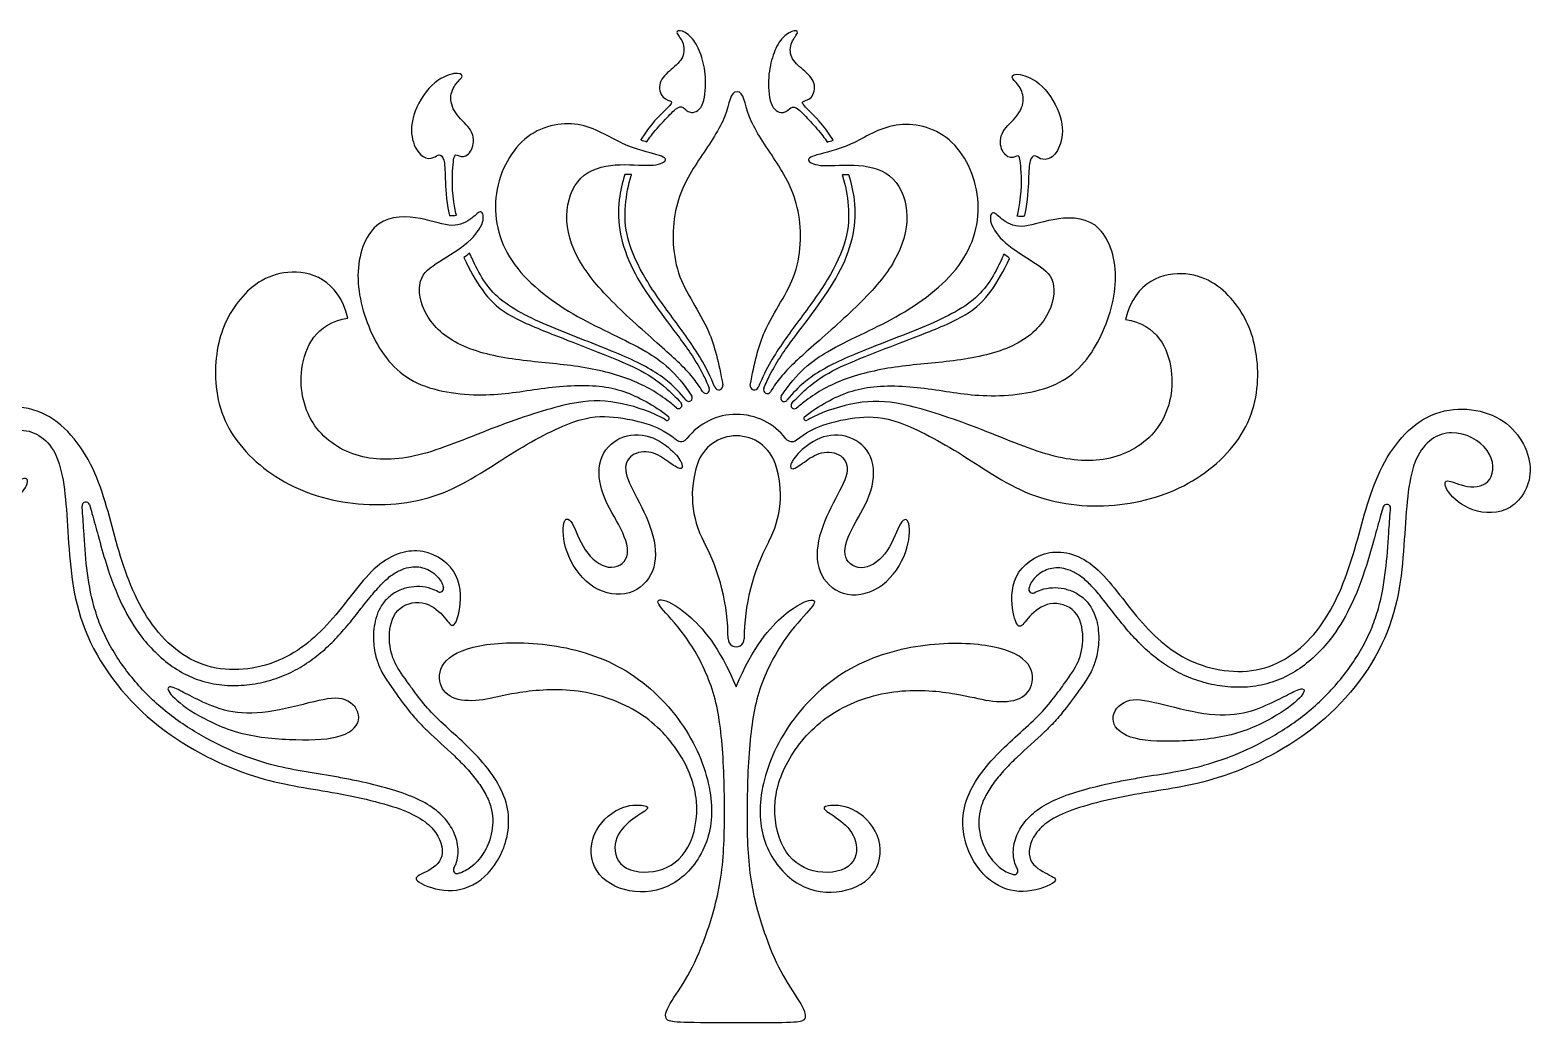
# Model space of a CAD drawing. Extents: x -103 to 101, y -110 to 99.
# Drawn here: x 36.01 to 65.23, y 4.26 to 23.58 of the extents above; entities that cross this region are included whole.
import ezdxf

# ---------------------------------------------------------------- set-up
doc = ezdxf.new("R2010")
doc.units = 0
doc.header["$MEASUREMENT"] = 0
doc.layers.add('LAYER_03', color=5, linetype='CONTINUOUS')

msp = doc.modelspace()

# ---------------------------------------------------------------- linework, layer by layer
at = {"layer": 'LAYER_03'}
for centre, radius, start, end in [((49.418, 16.659), 0.0815, 201.8913, 10.4322), ((50.112, 16.658), 0.0815, 169.3696, 337.9106), ((48.837, 16.421), 0.067, 219.4729, 32.9898), ((49.166, 16.582), 0.0729, 210.6207, 22.4286), ((50.364, 16.58), 0.0729, 157.3733, 329.1811), ((50.692, 16.417), 0.067, 146.8121, 320.329), ((48.637, 16.279), 0.0654, 228.9796, 41.9395), ((49.762, 14.884), 1.218, 37.665, 142.1369), ((50.892, 16.275), 0.0654, 137.8624, 310.8223), ((48.411, 16.027), 0.0428, 239.5801, 51.2266), ((51.116, 16.023), 0.0428, 128.5753, 300.2218), ((48.685, 15.721), 0.146, 230.9158, 322.1369), ((49.762, 14.884), 0.8, 18.3249, 161.477), ((50.842, 15.717), 0.146, 217.665, 308.8861), ((50.83, 14.526), 1.926, 161.477, 208.0717), ((48.693, 14.53), 1.926, 331.7301, 18.3249), ((37.098, 14.323), 0.0729, 17.274, 184.6829), ((62.424, 14.279), 0.0729, 355.119, 162.5279), ((45.607, 11.74), 3.993, 359.9009, 28.0718), ((53.906, 11.726), 3.993, 151.7301, 179.9009), ((43.989, 12.714), 0.0729, 242.0905, 14.2905), ((55.527, 12.694), 0.0729, 165.5114, 297.7114), ((49.756, 11.733), 0.156, 179.9009, 359.901), ((44.326, 7.236), 0.0729, 150.5557, 284.2765), ((55.171, 7.217), 0.0729, 255.5254, 29.2461)]:
    msp.add_arc(centre, radius, start, end, dxfattribs=at)
for points, knots in [([(48.018, 21.407), (48.045, 21.448), (48.138, 21.582), (48.343, 21.805), (48.598, 22.08), (48.732, 22.106), (48.833, 21.937), (49.132, 22.029), (49.185, 22.628), (49.1, 23.058), (48.949, 23.407), (48.694, 23.595), (48.547, 23.555), (48.741, 23.367), (48.761, 23.038), (48.492, 22.818), (48.217, 22.57), (48.31, 22.218), (48.551, 22.211), (48.444, 22.077), (48.09, 21.753), (47.903, 21.447), (47.9, 21.442)], [42.183256, 42.183256, 42.183256, 42.183256, 42.319408, 42.652546, 42.985684, 43.318822, 43.65196, 43.985098, 44.318236, 44.651374, 44.984512, 45.31765, 45.650788, 45.983926, 46.317064, 46.650202, 46.98334, 47.316478, 47.649616, 47.982754, 48.315892, 48.32154, 48.32154, 48.32154, 48.32154]), ([(51.646, 21.436), (51.643, 21.441), (51.457, 21.747), (51.105, 22.072), (50.998, 22.207), (51.239, 22.213), (51.334, 22.565), (51.059, 22.813), (50.791, 23.035), (50.812, 23.363), (51.007, 23.551), (50.859, 23.591), (50.604, 23.404), (50.452, 23.056), (50.365, 22.626), (50.416, 22.027), (50.715, 21.933), (50.817, 22.103), (50.951, 22.076), (51.205, 21.801), (51.409, 21.576), (51.502, 21.442), (51.528, 21.401)], [38.021752, 38.021752, 38.021752, 38.021752, 38.0274, 38.360538, 38.693676, 39.026814, 39.359952, 39.69309, 40.026228, 40.359366, 40.692504, 41.025642, 41.35878, 41.691918, 42.025056, 42.358194, 42.691332, 43.02447, 43.357608, 43.690746, 44.023884, 44.160036, 44.160036, 44.160036, 44.160036]), ([(44.311, 19.979), (44.299, 20.027), (44.218, 20.398), (44.241, 21.011), (44.283, 21.206), (44.437, 21.062), (44.66, 21.255), (44.652, 21.641), (44.288, 21.914), (44.158, 22.272), (44.297, 22.556), (44.477, 22.686), (44.322, 22.784), (43.817, 22.582), (43.409, 21.899), (43.441, 21.354), (43.668, 21.068), (43.88, 21.084), (43.978, 21.182), (44.083, 21.092), (44.091, 20.75), (44.111, 20.274), (44.174, 19.991), (44.178, 19.975)], [53.189822, 53.189822, 53.189822, 53.189822, 53.241717, 53.589694, 53.937671, 54.285648, 54.633625, 54.981603, 55.32958, 55.677557, 56.025534, 56.373511, 56.721488, 57.069465, 57.417442, 57.765419, 58.113396, 58.461373, 58.80935, 59.157328, 59.505305, 59.853282, 59.873454, 59.873454, 59.873454, 59.873454]), ([(55.23, 19.96), (55.242, 20.009), (55.325, 20.378), (55.304, 20.991), (55.263, 21.187), (55.108, 21.043), (54.886, 21.238), (54.896, 21.623), (55.26, 21.895), (55.391, 22.252), (55.253, 22.537), (55.074, 22.668), (55.229, 22.765), (55.733, 22.561), (56.139, 21.877), (56.105, 21.332), (55.877, 21.047), (55.665, 21.064), (55.568, 21.162), (55.462, 21.072), (55.453, 20.731), (55.431, 20.255), (55.367, 19.972), (55.364, 19.956)], [53.189822, 53.189822, 53.189822, 53.189822, 53.241717, 53.589694, 53.937671, 54.285648, 54.633625, 54.981603, 55.32958, 55.677557, 56.025534, 56.373511, 56.721488, 57.069465, 57.417442, 57.765419, 58.113396, 58.461373, 58.80935, 59.157328, 59.505305, 59.853282, 59.873454, 59.873454, 59.873454, 59.873454]), ([(49.775, 22.381), (49.634, 22.381), (49.633, 21.928), (49.058, 21.109), (48.504, 20.23), (48.501, 18.776), (49.229, 17.896), (49.416, 17.117), (49.498, 16.674)], [1413.733617, 1413.733617, 1413.733617, 1413.733617, 1414.381141, 1415.028666, 1415.676191, 1416.323715, 1416.97124, 1417.417502, 1417.417502, 1417.417502, 1417.417502]), ([(50.032, 16.673), (50.115, 17.116), (50.306, 17.894), (51.036, 18.772), (51.038, 20.226), (50.488, 21.107), (49.915, 21.928), (49.916, 22.38), (49.775, 22.381)], [1410.049731, 1410.049731, 1410.049731, 1410.049731, 1410.495993, 1411.143518, 1411.791043, 1412.438567, 1413.086092, 1413.733617, 1413.733617, 1413.733617, 1413.733617]), ([(49.103, 16.545), (49.039, 16.654), (48.832, 16.942), (48.408, 17.325), (47.33, 18.273), (46.629, 19.094), (46.37, 19.979), (46.658, 20.798), (47.4, 21.005), (48.167, 20.913), (48.44, 21.042), (48.323, 21.146), (47.556, 21.304), (46.738, 21.878), (45.553, 21.633), (44.914, 20.333), (45.276, 18.953), (46.673, 17.93), (47.945, 17.424), (48.587, 16.928), (48.893, 16.457)], [1420.641336, 1420.641336, 1420.641336, 1420.641336, 1420.900789, 1421.476621, 1422.052453, 1422.628284, 1423.204116, 1423.779948, 1424.35578, 1424.931611, 1425.507443, 1426.083275, 1426.659106, 1427.234938, 1427.81077, 1428.386602, 1428.962433, 1429.538265, 1430.114097, 1430.556258, 1430.556258, 1430.556258, 1430.556258]), ([(50.636, 16.454), (50.944, 16.924), (51.588, 17.418), (52.861, 17.92), (54.262, 18.938), (54.629, 20.316), (53.994, 21.618), (52.81, 21.867), (51.99, 21.296), (51.222, 21.141), (51.105, 21.038), (51.378, 20.907), (52.145, 20.997), (52.886, 20.787), (53.171, 19.967), (52.91, 19.083), (52.206, 18.265), (51.124, 17.321), (50.699, 16.939), (50.491, 16.652), (50.426, 16.543)], [1396.910975, 1396.910975, 1396.910975, 1396.910975, 1397.353136, 1397.928968, 1398.5048, 1399.080632, 1399.656463, 1400.232295, 1400.808127, 1401.383958, 1401.95979, 1402.535622, 1403.111454, 1403.687285, 1404.263117, 1404.838949, 1405.41478, 1405.990612, 1406.566444, 1406.825897, 1406.825897, 1406.825897, 1406.825897]), ([(47.592, 20.771), (47.541, 20.613), (47.396, 20.008), (47.603, 18.936), (48.56, 17.736), (48.977, 17.145), (49.114, 16.872)], [1419.4900786, 1419.4900786, 1419.4900786, 1419.4900786, 1419.6152091, 1419.948347, 1420.281485, 1420.4663562, 1420.4663562, 1420.4663562, 1420.4663562]), ([(49.342, 16.629), (49.261, 16.831), (49.063, 17.235), (48.558, 17.936), (47.969, 18.723), (47.595, 19.542), (47.582, 20.174), (47.66, 20.578), (47.718, 20.762), (47.72, 20.768)], [1417.549052, 1417.549052, 1417.549052, 1417.549052, 1417.742046, 1418.075184, 1418.408322, 1418.74146, 1419.074598, 1419.407736, 1419.419699, 1419.419699, 1419.419699, 1419.419699]), ([(47.72, 20.768), (47.692, 20.769), (47.649, 20.77), (47.606, 20.771), (47.592, 20.771)], [1419.41969851, 1419.41969851, 1419.41969851, 1419.41969851, 1419.46655367, 1419.49007855, 1419.49007855, 1419.49007855, 1419.49007855]), ([(51.824, 20.761), (51.826, 20.754), (51.883, 20.571), (51.96, 20.166), (51.945, 19.534), (51.568, 18.717), (50.976, 17.932), (50.469, 17.232), (50.269, 16.829), (50.188, 16.627)], [1408.047535, 1408.047535, 1408.047535, 1408.047535, 1408.059498, 1408.392636, 1408.725774, 1409.058912, 1409.39205, 1409.725188, 1409.918181, 1409.918181, 1409.918181, 1409.918181]), ([(50.416, 16.869), (50.554, 17.142), (50.974, 17.732), (51.935, 18.929), (52.145, 20), (52.003, 20.605), (51.952, 20.763)], [1407.000877, 1407.000877, 1407.000877, 1407.000877, 1407.1857482, 1407.5188862, 1407.8520241, 1407.9771547, 1407.9771547, 1407.9771547, 1407.9771547]), ([(51.952, 20.763), (51.938, 20.763), (51.895, 20.763), (51.852, 20.762), (51.824, 20.761)], [1407.97715466, 1407.97715466, 1407.97715466, 1407.97715466, 1408.00067954, 1408.04753469, 1408.04753469, 1408.04753469, 1408.04753469]), ([(48.594, 16.229), (48.534, 16.282), (48.269, 16.493), (47.71, 16.825), (46.62, 17.07), (45.472, 17.139), (44.314, 17.394), (43.642, 18.014), (43.523, 18.771), (43.945, 19.061), (44.598, 19.451), (44.88, 19.872), (44.8, 20.113), (44.649, 19.923), (44.257, 19.703), (43.676, 19.944), (42.71, 19.991), (42.27, 18.92), (42.598, 17.621), (43.347, 16.613), (44.892, 16.414), (45.929, 16.622), (47.158, 16.718), (47.859, 16.455), (48.296, 16.175), (48.438, 16.061)], [1340.939629, 1340.939629, 1340.939629, 1340.939629, 1341.093469, 1341.597133, 1342.100796, 1342.60446, 1343.108124, 1343.611788, 1344.115452, 1344.619115, 1345.122779, 1345.626443, 1346.130107, 1346.633771, 1347.137434, 1347.641098, 1348.144762, 1348.648426, 1349.15209, 1349.655753, 1350.159417, 1350.663081, 1351.166745, 1351.670409, 1351.927076, 1351.927076, 1351.927076, 1351.927076]), ([(44.178, 19.975), (44.189, 19.974), (44.215, 19.971), (44.26, 19.97), (44.293, 19.975), (44.311, 19.979)], [53.11602276, 53.11602276, 53.11602276, 53.11602276, 53.13526986, 53.15909798, 53.1898218, 53.1898218, 53.1898218, 53.1898218]), ([(51.09, 16.056), (51.233, 16.17), (51.67, 16.449), (52.372, 16.709), (53.601, 16.609), (54.637, 16.397), (56.183, 16.591), (56.935, 17.596), (57.268, 18.894), (56.831, 19.967), (55.866, 19.923), (55.283, 19.684), (54.892, 19.905), (54.742, 20.096), (54.661, 19.855), (54.942, 19.433), (55.593, 19.041), (56.014, 18.749), (55.893, 17.993), (55.219, 17.376), (54.059, 17.124), (52.911, 17.059), (51.821, 16.818), (51.26, 16.488), (50.995, 16.277), (50.935, 16.225)], [1381.74376, 1381.74376, 1381.74376, 1381.74376, 1382.000428, 1382.504092, 1383.007756, 1383.511419, 1384.015083, 1384.518747, 1385.022411, 1385.526075, 1386.029738, 1386.533402, 1387.037066, 1387.54073, 1388.044394, 1388.548057, 1389.051721, 1389.555385, 1390.059049, 1390.562713, 1391.066376, 1391.57004, 1392.073704, 1392.577368, 1392.731208, 1392.731208, 1392.731208, 1392.731208]), ([(55.364, 19.956), (55.352, 19.954), (55.326, 19.951), (55.281, 19.951), (55.248, 19.956), (55.23, 19.96)], [59.87345407, 59.87345407, 59.87345407, 59.87345407, 59.89270118, 59.91652929, 59.94725311, 59.94725311, 59.94725311, 59.94725311]), ([(44.459, 19.157), (44.569, 18.91), (44.818, 18.478), (45.226, 18.045), (46.214, 17.645), (46.953, 17.36), (47.766, 17.038), (48.137, 16.826), (48.334, 16.662)], [1338.596507, 1338.596507, 1338.596507, 1338.596507, 1338.92813, 1339.276108, 1339.624085, 1339.972062, 1340.320039, 1340.646285, 1340.646285, 1340.646285, 1340.646285]), ([(48.454, 16.721), (48.41, 16.758), (48.139, 16.969), (47.567, 17.257), (46.198, 17.771), (45.049, 18.299), (44.737, 18.863), (44.584, 19.207), (44.57, 19.238)], [1337.027635, 1337.027635, 1337.027635, 1337.027635, 1337.094745, 1337.442723, 1337.7907, 1338.138677, 1338.486654, 1338.52057, 1338.52057, 1338.52057, 1338.52057]), ([(54.968, 19.22), (54.955, 19.189), (54.801, 18.846), (54.486, 18.283), (53.336, 17.759), (51.965, 17.25), (51.392, 16.963), (51.12, 16.754), (51.076, 16.716)], [1395.150267, 1395.150267, 1395.150267, 1395.150267, 1395.184183, 1395.53216, 1395.880137, 1396.228114, 1396.576091, 1396.643201, 1396.643201, 1396.643201, 1396.643201]), ([(51.196, 16.657), (51.393, 16.82), (51.765, 17.031), (52.579, 17.35), (53.319, 17.632), (54.309, 18.03), (54.718, 18.461), (54.968, 18.893), (55.08, 19.138)], [1393.024551, 1393.024551, 1393.024551, 1393.024551, 1393.350798, 1393.698775, 1394.046752, 1394.394729, 1394.742706, 1395.07433, 1395.07433, 1395.07433, 1395.07433]), ([(42.197, 17.977), (42.015, 18.73), (40.91, 19.075), (39.976, 18.332), (39.563, 17.345), (39.644, 15.934), (40.724, 14.787), (42.259, 14.258), (44.029, 14.406), (45.361, 15.364), (46.688, 16.063), (47.356, 16.077), (48.068, 15.932), (48.418, 15.75), (48.593, 15.608)], [1357.61214, 1357.61214, 1357.61214, 1357.61214, 1358.34793, 1359.08372, 1359.81951, 1360.5553, 1361.29109, 1362.02688, 1362.76267, 1363.49846, 1364.23425, 1364.97004, 1365.70583, 1366.307799, 1366.307799, 1366.307799, 1366.307799]), ([(50.933, 15.604), (51.109, 15.745), (51.46, 15.926), (52.172, 16.069), (52.84, 16.052), (54.165, 15.348), (55.493, 14.386), (57.262, 14.232), (58.8, 14.756), (59.883, 15.899), (59.97, 17.31), (59.56, 18.298), (58.629, 19.044), (57.522, 18.703), (57.337, 17.95)], [1367.363038, 1367.363038, 1367.363038, 1367.363038, 1367.965006, 1368.700796, 1369.436586, 1370.172376, 1370.908166, 1371.643956, 1372.379746, 1373.115536, 1373.851326, 1374.587116, 1375.322906, 1376.058696, 1376.058696, 1376.058696, 1376.058696]), ([(48.39, 15.991), (48.324, 16.029), (48.018, 16.19), (47.29, 16.398), (46.505, 16.351), (44.967, 15.836), (43.53, 15.21), (42.388, 15.193), (41.453, 15.785), (41.148, 16.956), (41.575, 17.872), (42.197, 17.977)], [1351.9974, 1351.9974, 1351.9974, 1351.9974, 1352.194114, 1352.871367, 1353.548621, 1354.225874, 1354.903127, 1355.580381, 1356.257634, 1356.934887, 1357.61214, 1357.61214, 1357.61214, 1357.61214]), ([(57.337, 17.95), (57.959, 17.844), (58.382, 16.927), (58.074, 15.756), (57.137, 15.167), (55.995, 15.188), (54.561, 15.819), (53.024, 16.34), (52.239, 16.389), (51.511, 16.184), (51.203, 16.024), (51.138, 15.986)], [1376.058696, 1376.058696, 1376.058696, 1376.058696, 1376.73595, 1377.413203, 1378.090456, 1378.767709, 1379.444963, 1380.122216, 1380.799469, 1381.476722, 1381.673436, 1381.673436, 1381.673436, 1381.673436]), ([(48.334, 16.662), (48.348, 16.651), (48.46, 16.556), (48.58, 16.44), (48.685, 16.323)], [1340.6462852, 1340.6462852, 1340.6462852, 1340.6462852, 1340.6680159, 1340.8311768, 1340.8311768, 1340.8311768, 1340.8311768]), ([(50.843, 16.319), (50.95, 16.436), (51.069, 16.552), (51.182, 16.646), (51.196, 16.657)], [1392.8396598, 1392.8396598, 1392.8396598, 1392.8396598, 1393.0028207, 1393.0245514, 1393.0245514, 1393.0245514, 1393.0245514]), ([(37.058, 13.84), (37.049, 13.988), (37.039, 14.147), (37.026, 14.306), (37.025, 14.317)], [220.4240643, 220.4240643, 220.4240643, 220.4240643, 220.6682532, 220.6866956, 220.6866956, 220.6866956, 220.6866956]), ([(37.168, 14.345), (37.185, 14.288), (37.244, 14.089), (37.346, 13.706), (37.516, 13.096), (37.767, 12.417), (38.119, 11.828), (38.475, 11.431), (38.819, 11.154), (39.209, 10.948), (39.634, 10.834), (40.07, 10.813), (40.497, 10.867), (40.901, 10.987), (41.271, 11.167), (41.601, 11.395), (41.894, 11.658), (42.157, 11.944), (42.396, 12.245), (42.616, 12.529), (42.823, 12.772), (43.014, 12.954), (43.201, 13.068), (43.375, 13.128), (43.538, 13.142), (43.687, 13.113), (43.822, 13.049), (43.934, 12.96), (44.017, 12.855), (44.048, 12.775), (44.06, 12.732)], [220.803569, 220.803569, 220.803569, 220.803569, 220.900879, 221.146843, 221.455229, 221.944283, 222.336929, 222.579717, 222.820442, 223.060886, 223.302532, 223.541264, 223.776973, 224.008598, 224.233561, 224.452287, 224.667706, 224.88203, 225.09212, 225.30058, 225.474674, 225.616807, 225.733847, 225.832827, 225.919091, 226.000032, 226.082146, 226.162247, 226.234788, 226.301802, 226.301802, 226.301802, 226.301802]), ([(62.354, 14.301), (62.337, 14.245), (62.277, 14.045), (62.174, 13.663), (62.001, 13.054), (61.748, 12.376), (61.394, 11.788), (61.037, 11.392), (60.692, 11.117), (60.301, 10.912), (59.875, 10.799), (59.439, 10.779), (59.013, 10.835), (58.609, 10.957), (58.24, 11.137), (57.911, 11.366), (57.618, 11.63), (57.357, 11.918), (57.118, 12.219), (56.899, 12.505), (56.694, 12.748), (56.503, 12.93), (56.317, 13.045), (56.143, 13.106), (55.98, 13.12), (55.83, 13.092), (55.696, 13.029), (55.583, 12.94), (55.499, 12.835), (55.468, 12.755), (55.457, 12.713)], [220.803569, 220.803569, 220.803569, 220.803569, 220.900879, 221.146843, 221.455229, 221.944283, 222.336929, 222.579717, 222.820442, 223.060886, 223.302532, 223.541264, 223.776973, 224.008598, 224.233561, 224.452287, 224.667706, 224.88203, 225.09212, 225.30058, 225.474674, 225.616807, 225.733847, 225.832827, 225.919091, 226.000032, 226.082146, 226.162247, 226.234788, 226.301802, 226.301802, 226.301802, 226.301802]), ([(62.462, 13.796), (62.472, 13.944), (62.482, 14.103), (62.495, 14.262), (62.496, 14.273)], [220.4240643, 220.4240643, 220.4240643, 220.4240643, 220.6682532, 220.6866956, 220.6866956, 220.6866956, 220.6866956]), ([(44.262, 7.272), (44.276, 7.295), (44.313, 7.372), (44.348, 7.511), (44.347, 7.684), (44.299, 7.908), (44.16, 8.175), (43.879, 8.447), (43.481, 8.662), (42.979, 8.829), (42.503, 8.943), (42.094, 9.025), (41.675, 9.099), (41.155, 9.177), (40.582, 9.31), (39.976, 9.526), (39.325, 9.841), (38.62, 10.314), (38.009, 10.922), (37.607, 11.505), (37.373, 11.996), (37.211, 12.483), (37.105, 13.1), (37.073, 13.595), (37.058, 13.84)], [230.648952, 230.648952, 230.648952, 230.648952, 230.69297, 230.789525, 230.883145, 230.975566, 231.165118, 231.372639, 231.612696, 231.905523, 232.242745, 232.418198, 232.592582, 232.943151, 233.284441, 233.559452, 234.002318, 234.473769, 234.951353, 235.415658, 235.635556, 235.845567, 236.259412, 236.663137, 236.663137, 236.663137, 236.663137]), ([(55.235, 7.253), (55.222, 7.276), (55.185, 7.353), (55.15, 7.492), (55.152, 7.665), (55.2, 7.889), (55.34, 8.156), (55.623, 8.427), (56.021, 8.64), (56.524, 8.805), (57, 8.918), (57.41, 8.998), (57.829, 9.071), (58.349, 9.147), (58.922, 9.278), (59.53, 9.492), (60.181, 9.805), (60.887, 10.275), (61.501, 10.881), (61.905, 11.463), (62.141, 11.953), (62.305, 12.44), (62.412, 13.056), (62.446, 13.551), (62.462, 13.796)], [230.648952, 230.648952, 230.648952, 230.648952, 230.69297, 230.789525, 230.883145, 230.975566, 231.165118, 231.372639, 231.612696, 231.905523, 232.242745, 232.418198, 232.592582, 232.943151, 233.284441, 233.559452, 234.002318, 234.473769, 234.951353, 235.415658, 235.635556, 235.845567, 236.259412, 236.663137, 236.663137, 236.663137, 236.663137]), ([(43.955, 12.65), (43.912, 12.673), (43.798, 12.722), (43.601, 12.76), (43.374, 12.741), (43.154, 12.665), (42.96, 12.529), (42.819, 12.341), (42.739, 12.134), (42.699, 11.915), (42.693, 11.649), (42.738, 11.374), (42.828, 11.142), (42.947, 10.934), (43.041, 10.806), (43.103, 10.718)], [226.394095, 226.394095, 226.394095, 226.394095, 226.473837, 226.597749, 226.72148, 226.84676, 226.97716, 227.108252, 227.228773, 227.340477, 227.473641, 227.6647, 227.79786, 227.881467, 228.058717, 228.058717, 228.058717, 228.058717]), ([(55.561, 12.63), (55.604, 12.653), (55.718, 12.702), (55.915, 12.739), (56.143, 12.719), (56.362, 12.642), (56.556, 12.505), (56.696, 12.317), (56.775, 12.109), (56.815, 11.89), (56.82, 11.625), (56.774, 11.349), (56.683, 11.118), (56.563, 10.91), (56.469, 10.783), (56.406, 10.695)], [226.394095, 226.394095, 226.394095, 226.394095, 226.473837, 226.597749, 226.72148, 226.84676, 226.97716, 227.108252, 227.228773, 227.340477, 227.473641, 227.6647, 227.79786, 227.881467, 228.058717, 228.058717, 228.058717, 228.058717]), ([(43.103, 10.718), (43.197, 10.585), (43.353, 10.367), (43.574, 10.113), (43.865, 9.821), (44.186, 9.546), (44.513, 9.218), (44.722, 8.969), (44.885, 8.718), (44.991, 8.47), (45.028, 8.225), (45.009, 7.99), (44.934, 7.717), (44.8, 7.483), (44.637, 7.318), (44.512, 7.229), (44.416, 7.185), (44.356, 7.168), (44.344, 7.165)], [228.058717, 228.058717, 228.058717, 228.058717, 228.327676, 228.49924, 228.613389, 229.006416, 229.194568, 229.375486, 229.541532, 229.685939, 229.816919, 229.946094, 230.072509, 230.282192, 230.383424, 230.453836, 230.534434, 230.555597, 230.555597, 230.555597, 230.555597]), ([(56.406, 10.695), (56.311, 10.562), (56.155, 10.345), (55.933, 10.092), (55.641, 9.801), (55.319, 9.527), (54.991, 9.2), (54.781, 8.952), (54.618, 8.701), (54.511, 8.454), (54.473, 8.209), (54.491, 7.974), (54.565, 7.7), (54.698, 7.466), (54.861, 7.3), (54.986, 7.211), (55.081, 7.167), (55.141, 7.15), (55.153, 7.147)], [228.058717, 228.058717, 228.058717, 228.058717, 228.327676, 228.49924, 228.613389, 229.006416, 229.194568, 229.375486, 229.541532, 229.685939, 229.816919, 229.946094, 230.072509, 230.282192, 230.383424, 230.453836, 230.534434, 230.555597, 230.555597, 230.555597, 230.555597])]:
    msp.add_open_spline(points, degree=3, knots=knots, dxfattribs=at)
for points in [[(47.9, 21.442), (47.939, 21.43), (47.979, 21.418), (48.018, 21.407)], [(51.528, 21.401), (51.568, 21.412), (51.607, 21.423), (51.646, 21.436)], [(44.57, 19.238), (44.534, 19.21), (44.496, 19.183), (44.459, 19.157)], [(55.08, 19.138), (55.042, 19.165), (55.005, 19.192), (54.968, 19.22)], [(48.785, 16.378), (48.661, 16.528), (48.557, 16.634), (48.454, 16.721)], [(49.114, 16.872), (49.155, 16.791), (49.195, 16.704), (49.234, 16.61)], [(50.296, 16.608), (50.335, 16.702), (50.375, 16.788), (50.416, 16.869)], [(51.076, 16.716), (50.973, 16.63), (50.868, 16.524), (50.744, 16.375)], [(43.355, 10.898), (43.476, 10.727), (43.802, 10.258), (44.718, 9.522), (45.419, 8.558), (45.28, 7.55), (44.728, 6.909), (44.071, 6.772), (43.399, 7.049), (43.644, 7.155), (44.103, 7.399), (43.997, 7.98), (43.371, 8.44), (41.766, 8.794), (40.369, 8.956), (38.292, 9.983), (36.865, 11.893), (36.747, 13.895), (36.643, 15.45), (35.849, 15.955), (35.008, 15.483), (35.007, 14.795), (35.542, 14.687), (36.001, 14.946), (35.97, 14.656), (35.48, 14.229), (34.639, 14.2), (34.121, 15.072), (34.749, 16.232), (36.324, 16.367), (37.346, 15.097), (37.679, 13.522), (38.241, 11.992), (39.401, 11.012), (40.93, 11.193), (41.94, 12.078), (42.743, 13.299), (43.691, 13.572), (44.439, 13.006), (44.376, 12.18), (44.238, 11.905), (44.086, 12.181), (43.674, 12.518), (43.093, 12.351), (42.969, 11.77), (43.075, 11.281), (43.234, 11.068), (43.355, 10.898)], [(56.155, 10.875), (56.033, 10.705), (55.706, 10.237), (54.788, 9.505), (54.083, 8.543), (54.219, 7.534), (54.768, 6.891), (55.425, 6.753), (56.098, 7.027), (55.853, 7.134), (55.395, 7.379), (55.503, 7.96), (56.131, 8.418), (57.736, 8.766), (59.135, 8.923), (61.215, 9.944), (62.648, 11.848), (62.774, 13.85), (62.882, 15.404), (63.678, 15.907), (64.518, 15.432), (64.517, 14.744), (63.981, 14.638), (63.523, 14.899), (63.553, 14.608), (64.042, 14.179), (64.882, 14.147), (65.404, 15.018), (64.779, 16.18), (63.205, 16.321), (62.179, 15.054), (61.84, 13.48), (61.273, 11.952), (60.109, 10.976), (58.581, 11.162), (57.574, 12.051), (56.776, 13.275), (55.828, 13.551), (55.079, 12.987), (55.138, 12.162), (55.275, 11.886), (55.429, 12.161), (55.842, 12.497), (56.422, 12.328), (56.544, 11.747), (56.436, 11.258), (56.276, 11.046), (56.155, 10.875)], [(48.523, 15.381), (48.417, 15.484), (48.09, 15.736), (47.471, 15.704), (47.04, 15.262), (47.111, 14.525), (47.556, 13.857), (47.735, 13.275), (47.277, 13.023), (46.772, 13.416), (46.558, 14.099), (46.368, 14.087), (46.392, 13.442), (46.859, 12.707), (47.63, 12.504), (48.175, 12.933), (48.226, 13.628), (47.874, 14.413), (47.533, 14.995), (47.685, 15.349), (48.12, 15.411), (48.457, 15.165), (48.693, 15.001), (48.731, 15.114), (48.63, 15.277), (48.523, 15.381)], [(51.002, 15.376), (51.109, 15.48), (51.437, 15.73), (52.056, 15.696), (52.485, 15.252), (52.412, 14.516), (51.964, 13.849), (51.783, 13.268), (52.241, 13.014), (52.747, 13.405), (52.963, 14.088), (53.153, 14.075), (53.127, 13.43), (52.657, 12.697), (51.886, 12.496), (51.342, 12.927), (51.293, 13.623), (51.649, 14.406), (51.991, 14.987), (51.84, 15.342), (51.406, 15.405), (51.068, 15.161), (50.831, 14.997), (50.793, 15.111), (50.895, 15.273), (51.002, 15.376)], [(49.744, 4.259), (48.609, 4.261), (48.323, 4.274), (48.423, 4.597), (48.834, 5.155), (49.159, 5.888), (49.496, 6.988), (49.548, 8.293), (49.501, 9.843), (49.305, 10.891), (48.755, 11.87), (48.213, 12.393), (48.213, 12.554), (48.747, 12.342), (49.431, 11.585), (49.755, 10.799)], [(49.755, 10.799), (50.082, 11.584), (50.768, 12.339), (51.302, 12.549), (51.302, 12.387), (50.758, 11.867), (50.205, 10.89), (50.005, 9.842), (49.953, 8.292), (50, 6.988), (50.334, 5.886), (50.656, 5.152), (51.065, 4.592), (51.164, 4.269), (50.878, 4.257), (49.744, 4.259)], [(45.492, 10.678), (45.785, 10.726), (46.593, 10.811), (47.882, 10.402), (48.712, 9.54), (49.074, 8.582), (48.891, 7.592), (48.279, 7.131), (47.435, 7.227), (47.341, 7.836), (47.703, 8.221), (48.067, 8.418), (48.034, 8.501), (47.488, 8.516), (46.89, 7.96), (46.928, 7.158), (47.653, 6.742), (48.55, 6.852), (49.221, 7.624), (49.355, 8.647), (48.895, 9.968), (47.758, 11.175), (46.257, 11.673), (44.788, 11.676), (43.995, 11.347), (43.945, 10.819), (44.241, 10.521), (44.836, 10.52), (45.199, 10.63), (45.492, 10.678)], [(54.017, 10.663), (53.725, 10.713), (52.917, 10.8), (51.626, 10.395), (50.793, 9.536), (50.428, 8.579), (50.608, 7.589), (51.218, 7.126), (52.063, 7.219), (52.159, 7.828), (51.797, 8.214), (51.435, 8.413), (51.468, 8.495), (52.013, 8.509), (52.61, 7.95), (52.569, 7.148), (51.842, 6.735), (50.946, 6.848), (50.278, 7.622), (50.148, 8.646), (50.612, 9.965), (51.753, 11.168), (53.256, 11.661), (54.725, 11.658), (55.516, 11.327), (55.565, 10.799), (55.267, 10.502), (54.673, 10.503), (54.31, 10.614), (54.017, 10.663)], [(39.319, 10.53), (39.467, 10.459), (39.842, 10.291), (40.605, 10.265), (41.607, 10.538), (42.183, 10.637), (42.532, 10.199), (42.169, 9.787), (41.218, 9.751), (40.079, 9.84), (39.156, 10.289), (38.669, 10.696), (38.692, 10.844), (38.955, 10.718), (39.171, 10.601), (39.319, 10.53)], [(60.189, 10.494), (60.041, 10.423), (59.666, 10.257), (58.902, 10.233), (57.902, 10.51), (57.326, 10.611), (56.975, 10.174), (57.337, 9.76), (58.288, 9.721), (59.427, 9.807), (60.352, 10.252), (60.84, 10.657), (60.818, 10.805), (60.555, 10.681), (60.338, 10.564), (60.189, 10.494)]]:
    msp.add_open_spline(points, degree=3, dxfattribs=at)

doc.saveas('drawing.dxf')
